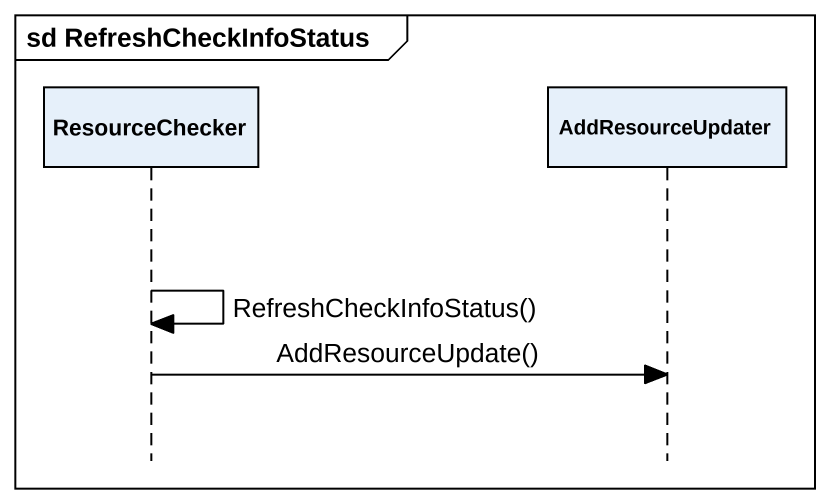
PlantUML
@startuml
mainframe sd RefreshCheckInfoStatus
hide footbox
participant ResourceChecker
participant AddResourceUpdater

ResourceChecker -> ResourceChecker : RefreshCheckInfoStatus()
ResourceChecker -> AddResourceUpdater : AddResourceUpdate()
@enduml
